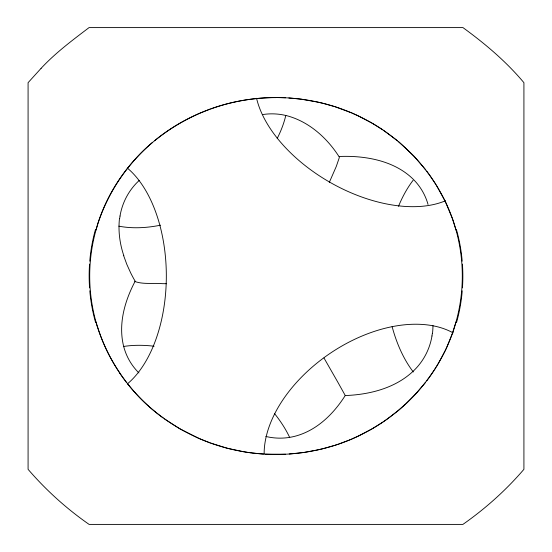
<?xml version="1.0" encoding="UTF-8"?>
<svg xmlns="http://www.w3.org/2000/svg" width="552" height="552" viewBox="0 0 552 552"><rect width="100%" height="100%" fill="white"/><g stroke="black" fill="none" stroke-linecap="round" stroke-linejoin="round"><path stroke-width="0.83" d="M119.674 218.523L120.046 216.025M431.954 335.975L432.326 333.477M95.979 230.06L97.421 225.161M456.021 321.94L452.55 332.973M452.274 333.732L446.506 347.905M329.289 182.443L336.292 166.414L339.238 157.837A148.053 5.644 -62.9 0 0 339.335 157.127C327.37 138.179 309.072 121.606 286.916 115.741A88.934 72.781 85.6 0 0 262.98 114.519M445.478 350.092L446.161 348.636M445.133 350.824L437.895 364.299M123.676 255.742L126.829 264.394L130.679 272.895A143.065 121.502 30.6 0 0 135.157 281.223C124.911 300.619 118.342 323.237 123.351 345.11A85.594 69.773 -30.3 0 0 138.925 372.931M436.218 367.052L437.481 364.989M434.493 369.778L435.797 367.742M434.058 370.461L429.553 377.057M429.083 377.699L426.724 380.887M425.275 382.777L416.056 393.679L406.272 403.574M139.283 180.352L136.337 183.257A85.85 72.912 30.6 0 0 120.012 216.018M405.782 404.029L398.751 410.239M152.559 142.34C126.532 164.572 106.86 194.111 96.89 226.9A171.355 171.355 0 0 0 96.883 325.107C108.199 362.153 131.838 395.26 163.192 417.995M398.233 410.667L386.545 419.644M154.567 140.739C167.96 129.637 182.981 120.557 198.899 113.567M384.896 420.796L386 420.031M383.233 421.928L384.344 421.176M382.681 422.301L372.738 428.511M372.103 428.876L357.82 436.321M357.158 436.632L351.81 439.012M349.105 440.144L351.134 439.295M348.422 440.413L338.811 444.001M199.679 113.208L210.029 109.11M335.333 445.16L338.114 444.243M334.636 445.381L324.072 448.41M323.362 448.59L319.09 449.611M318.373 449.776L304.697 452.323M303.241 452.536L289.241 454.006M345.38 395.549C370.723 394.583 397.599 387.58 415.663 368.743A85.85 72.912 30.6 0 0 431.988 335.982M285.632 454.22L265.471 454.172M276 97.545L285.632 97.78M263.366 454.041L252.195 452.985M288.834 97.973L301.068 99.167L318.373 102.224M248.717 452.53L251.498 452.902M244.557 451.895L247.33 452.323M243.867 451.777L227.396 448.272L210.781 443.152M319.187 102.417L323.258 103.39M324.072 103.59L334.533 106.591M335.333 106.84L351.031 112.67M210.029 442.89L199.679 438.792M351.81 112.987L357.158 115.368M198.948 438.467L179.814 428.828L164.482 418.933M357.917 115.734L372.007 123.075M372.738 123.489L382.681 129.699M383.343 130.155L397.509 140.739M398.751 141.76L414.435 156.582L425.751 169.857M127.36 383.585L130.072 386.938A181.546 181.38 -59.4 0 0 144.272 402.18C166.897 423.598 194.752 439.178 224.74 447.568A194.056 194.056 0 0 0 327.26 447.562C386.828 431.574 437.536 384.613 455.11 325.1A171.355 171.355 0 0 0 455.117 226.893C437.529 167.387 386.835 120.433 327.26 104.431A194.056 194.056 0 0 0 224.74 104.438C194.752 112.815 166.904 128.416 144.265 149.813A180.311 180.159 44 0 0 119.694 178.827A175.032 174.798 76.6 0 0 97.318 225.126M126.035 381.88L126.698 382.736M124.731 380.169L125.38 381.025M426.724 171.113L429.077 174.301M124.09 379.3L122.813 377.561M122.185 376.692L119.729 373.152M429.553 174.943L435.797 184.258M339.232 156.444L339.252 156.485A155.754 126.939 -30.3 0 1 351.265 156.444C373.421 157.32 396.771 163.178 413.055 179.083A85.594 69.773 -30.3 0 1 428.035 204.454M436.211 184.948L445.133 201.176M323.983 357.993L335.782 378.61A94.765 0.38 60 0 1 338.286 383.012L345.276 395.556A155.726 0.621 60 0 1 345.317 395.66A155.726 0.621 60 0 1 345.214 395.549C333.512 414.062 316.634 430.608 294.94 436.259A88.934 72.781 85.6 0 1 265.829 436.453M445.471 201.908L452.267 218.275M452.55 219.027L456.021 230.06M97.421 326.839L95.979 321.94M456.497 229.825A132.266 99.898 89.8 0 1 462.196 261.172M462.424 264.111A132.266 99.898 89.8 0 1 462.459 287.896M462.238 290.835A132.266 99.898 89.8 0 1 456.607 322.23M210.857 108.868A193.083 192.42 0 0 1 276 97.621M95.503 322.175A132.266 99.898 89.8 0 1 89.803 290.828M89.576 287.889A132.266 99.898 89.8 0 1 89.541 264.104M89.762 261.165A132.266 99.898 89.8 0 1 95.392 229.77M119.825 373.083A175.046 174.605 -88.1 0 1 97.518 326.812M123.834 255.721A102.079 86.698 30.6 0 1 119.48 218.482M432.975 325.507A101.347 86.077 30.6 0 1 432.492 333.512M135.143 281.223A166.621 5.941 -1.4 0 0 134.895 281.506C143.223 284.542 153.346 282.831 162.24 283.659A81.627 2.919 -1.4 0 0 166.649 283.7M445.367 200.811A119.667 69.317 29.8 0 1 334.001 184.554A119.667 69.317 29.8 0 1 256.57 98.29M123.434 346.497A119.667 69.317 29.8 0 1 154.091 346.221M274.565 413.634A119.667 69.317 29.8 0 1 289.703 437.515M264.146 453.965A119.667 75.093 -34.4 0 1 333.981 350.81A119.667 75.093 -34.4 0 1 453.102 332.863M285.798 115.451A119.667 75.093 -34.4 0 1 277.207 138.448M160.535 225.175A119.667 75.093 -34.4 0 1 118.811 226.161M127.367 168.098A119.667 68.641 -90 0 1 166.331 275.986A119.667 68.641 -90 0 1 127.381 383.895M413.31 371.972A119.667 68.641 90 0 1 392.12 326.639M398.523 206.282A119.667 68.641 90 0 1 413.103 180.297M41.089 68.338L28.083 82.676L28.083 469.324C46.016 490.155 66.544 508.702 89.107 524.4L462.893 524.4C485.415 508.633 506.011 490.197 523.917 469.324L523.917 82.683C506.225 61.562 485.111 43.732 462.942 27.6L89.058 27.6C72.353 40.296 55.448 52.875 41.089 68.338"/></g></svg>
